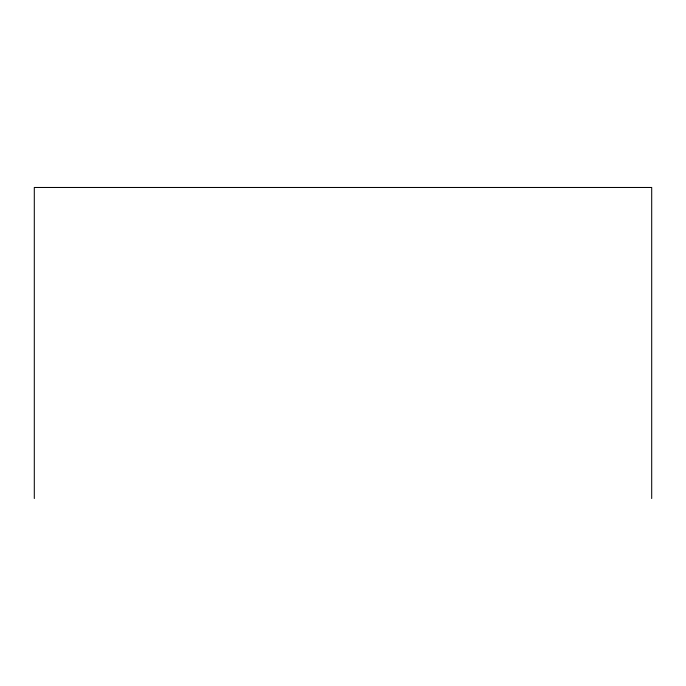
<?xml version="1.0" encoding="UTF-8"?>
<svg xmlns="http://www.w3.org/2000/svg" width="686" height="686" viewBox="0 0 686 686"><rect width="100%" height="100%" fill="white"/><g stroke="black" fill="none" stroke-linecap="round" stroke-linejoin="round"><path stroke-width="1.03" d="M651.7 498.525L651.7 187.475L34.3 187.475L34.3 498.525"/></g></svg>
